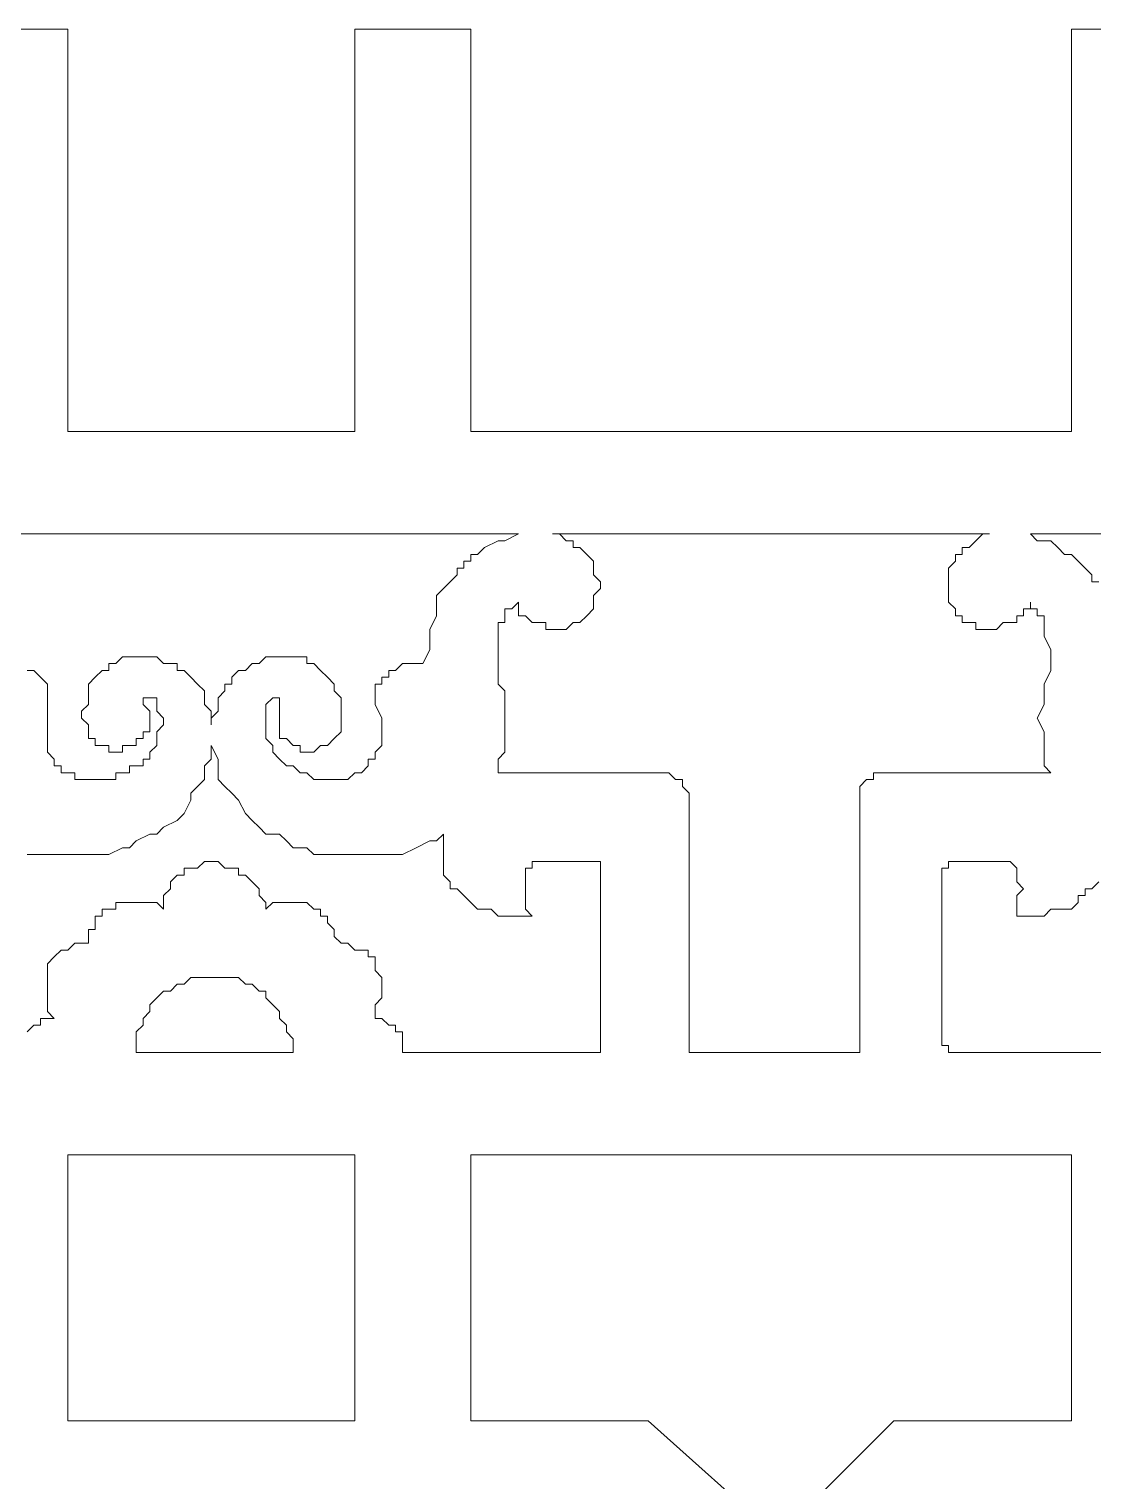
# Model space of a CAD drawing. Extents: x -66030 to 95157, y -13132 to 45879.
# Drawn here: x 45360 to 45969, y 35881 to 36712 of the extents above; entities that cross this region are included whole.
import ezdxf

# ---------------------------------------------------------------- set-up
doc = ezdxf.new("R2010")
doc.units = 0
doc.header["$LTSCALE"] = 100
doc.header["$MEASUREMENT"] = 0
doc.layers.get('0').update_dxf_attribs({"linetype": 'CONTINUOUS'})

msp = doc.modelspace()

# ---------------------------------------------------------------- linework, layer by layer
at = {"lineweight": 0}
for points in [[(46022.76, 36712.33), (45956.36, 36712.33), (45956.36, 36520.94), (45956.36, 36481.88), (45788.4, 36481.88), (45788.4, 36481.88), (45784.49, 36481.88), (45784.49, 36481.88), (45784.49, 36481.88), (45612.63, 36481.88), (45612.63, 36520.94), (45612.63, 36712.33), (45546.23, 36712.33), (45546.23, 36520.94), (45546.23, 36481.88), (45464.2, 36481.88), (45382.18, 36481.88), (45382.18, 36520.94), (45382.18, 36712.33), (45315.78, 36712.33)], [(46022.76, 36712.33), (45956.36, 36712.33), (45956.36, 36520.94), (45956.36, 36481.88), (45788.4, 36481.88), (45788.4, 36481.88), (45784.49, 36481.88), (45784.49, 36481.88), (45784.49, 36481.88), (45612.63, 36481.88), (45612.63, 36520.94), (45612.63, 36712.33), (45546.23, 36712.33), (45546.23, 36520.94), (45546.23, 36481.88), (45464.2, 36481.88), (45382.18, 36481.88), (45382.18, 36520.94), (45382.18, 36712.33), (45315.78, 36712.33)], [(45292.34, 36423.29), (45464.2, 36423.29), (45639.97, 36423.29), (45632.16, 36419.38), (45628.25, 36419.38), (45620.44, 36415.48), (45616.54, 36411.57), (45612.63, 36411.57), (45612.63, 36407.66), (45608.72, 36407.66), (45608.72, 36403.76), (45604.82, 36403.76), (45604.82, 36399.85), (45600.91, 36395.95), (45600.91, 36395.95), (45597.01, 36392.04), (45593.1, 36388.13), (45593.1, 36380.32), (45593.1, 36376.42), (45589.19, 36368.6), (45589.19, 36364.7), (45589.19, 36356.89), (45585.29, 36349.07), (45585.29, 36349.07), (45581.38, 36349.07), (45581.38, 36349.07), (45577.48, 36349.07), (45573.57, 36349.07), (45573.57, 36349.07), (45569.66, 36345.17), (45565.76, 36345.17), (45565.76, 36345.17), (45565.76, 36341.26), (45561.85, 36341.26), (45561.85, 36341.26), (45561.85, 36337.36), (45561.85, 36337.36), (45557.95, 36337.36), (45557.95, 36333.45), (45557.95, 36329.54), (45557.95, 36329.54), (45557.95, 36325.64), (45557.95, 36325.64), (45561.85, 36317.83), (45561.85, 36313.92), (45561.85, 36310.01), (45561.85, 36310.01), (45561.85, 36306.11), (45561.85, 36302.2), (45561.85, 36302.2), (45557.95, 36298.3), (45557.95, 36298.3), (45557.95, 36294.39), (45554.04, 36294.39), (45554.04, 36290.48), (45554.04, 36290.48), (45550.13, 36286.58), (45546.23, 36286.58), (45546.23, 36286.58), (45542.32, 36282.67), (45538.42, 36282.67), (45538.42, 36282.67), (45534.51, 36282.67), (45530.61, 36282.67), (45530.61, 36282.67), (45526.7, 36282.67), (45522.79, 36282.67), (45522.79, 36282.67), (45518.89, 36286.58), (45514.98, 36286.58), (45514.98, 36286.58), (45511.08, 36290.48), (45507.17, 36290.48), (45507.17, 36290.48), (45503.26, 36294.39), (45503.26, 36294.39), (45499.36, 36298.3), (45499.36, 36298.3), (45499.36, 36302.2), (45495.45, 36306.11), (45495.45, 36306.11), (45495.45, 36310.01), (45495.45, 36313.92), (45495.45, 36313.92), (45495.45, 36317.83), (45495.45, 36321.73), (45495.45, 36325.64), (45495.45, 36325.64), (45499.36, 36329.54), (45499.36, 36329.54), (45503.26, 36329.54), (45503.26, 36329.54), (45503.26, 36329.54), (45503.26, 36329.54), (45503.26, 36325.64), (45503.26, 36325.64), (45503.26, 36321.73), (45503.26, 36317.83), (45503.26, 36313.92), (45503.26, 36313.92), (45503.26, 36310.01), (45503.26, 36310.01), (45503.26, 36306.11), (45503.26, 36306.11), (45507.17, 36306.11), (45507.17, 36306.11), (45511.08, 36302.2), (45511.08, 36302.2), (45514.98, 36302.2), (45514.98, 36298.3), (45518.89, 36298.3), (45518.89, 36298.3), (45522.79, 36298.3), (45522.79, 36298.3), (45526.7, 36302.2), (45526.7, 36302.2), (45530.61, 36302.2), (45530.61, 36302.2), (45534.51, 36306.11), (45534.51, 36306.11), (45534.51, 36306.11), (45538.42, 36310.01), (45538.42, 36313.92), (45538.42, 36317.83), (45538.42, 36321.73), (45538.42, 36321.73), (45538.42, 36325.64), (45538.42, 36329.54), (45534.51, 36333.45), (45534.51, 36337.36), (45530.61, 36341.26), (45530.61, 36341.26), (45526.7, 36345.17), (45526.7, 36345.17), (45522.79, 36349.07), (45518.89, 36349.07), (45518.89, 36352.98), (45514.98, 36352.98), (45511.08, 36352.98), (45507.17, 36352.98), (45503.26, 36352.98), (45499.36, 36352.98), (45495.45, 36352.98), (45491.55, 36349.07), (45491.55, 36349.07), (45487.64, 36349.07), (45483.73, 36345.17), (45479.83, 36345.17), (45475.92, 36341.26), (45475.92, 36337.36), (45472.02, 36337.36), (45472.02, 36333.45), (45468.11, 36329.54), (45468.11, 36325.64), (45468.11, 36321.73), (45464.2, 36317.83), (45464.2, 36313.92), (45464.2, 36313.92), (45464.2, 36313.92), (45464.2, 36313.92), (45464.2, 36313.92), (45464.2, 36317.83), (45464.2, 36321.73), (45460.3, 36325.64), (45460.3, 36329.54), (45460.3, 36333.45), (45456.39, 36337.36), (45456.39, 36337.36), (45452.49, 36341.26), (45448.58, 36345.17), (45444.67, 36345.17), (45444.67, 36349.07), (45440.77, 36349.07), (45436.86, 36349.07), (45432.96, 36352.98), (45429.05, 36352.98), (45425.14, 36352.98), (45421.24, 36352.98), (45421.24, 36352.98), (45417.33, 36352.98), (45413.43, 36352.98), (45409.52, 36349.07), (45405.61, 36349.07), (45405.61, 36345.17), (45401.71, 36345.17), (45397.8, 36341.26), (45397.8, 36341.26), (45393.9, 36337.36), (45393.9, 36333.45), (45393.9, 36329.54), (45393.9, 36325.64), (45389.99, 36321.73), (45389.99, 36321.73), (45389.99, 36317.83), (45393.9, 36313.92), (45393.9, 36310.01), (45393.9, 36306.11), (45397.8, 36306.11), (45397.8, 36306.11), (45397.8, 36302.2), (45401.71, 36302.2), (45401.71, 36302.2), (45405.61, 36302.2), (45405.61, 36298.3), (45405.61, 36298.3), (45409.52, 36298.3), (45409.52, 36298.3), (45413.43, 36298.3), (45413.43, 36302.2), (45417.33, 36302.2), (45421.24, 36302.2), (45421.24, 36306.11), (45425.14, 36306.11), (45425.14, 36306.11), (45425.14, 36306.11), (45425.14, 36310.01), (45429.05, 36310.01), (45429.05, 36313.92), (45429.05, 36313.92), (45429.05, 36317.83), (45429.05, 36321.73), (45425.14, 36325.64), (45425.14, 36325.64), (45425.14, 36329.54), (45425.14, 36329.54), (45429.05, 36329.54), (45429.05, 36329.54), (45429.05, 36329.54), (45432.96, 36329.54), (45432.96, 36325.64), (45432.96, 36325.64), (45432.96, 36321.73), (45436.86, 36317.83), (45436.86, 36313.92), (45436.86, 36313.92), (45432.96, 36310.01), (45432.96, 36306.11), (45432.96, 36306.11), (45432.96, 36302.2), (45429.05, 36298.3), (45429.05, 36298.3), (45429.05, 36294.39), (45425.14, 36294.39), (45425.14, 36290.48), (45421.24, 36290.48), (45417.33, 36290.48), (45417.33, 36286.58), (45413.43, 36286.58), (45409.52, 36286.58), (45409.52, 36282.67), (45405.61, 36282.67), (45401.71, 36282.67), (45401.71, 36282.67), (45397.8, 36282.67), (45393.9, 36282.67), (45393.9, 36282.67), (45389.99, 36282.67), (45386.08, 36282.67), (45386.08, 36286.58), (45382.18, 36286.58), (45378.27, 36286.58), (45378.27, 36290.48), (45374.37, 36290.48), (45374.37, 36294.39), (45374.37, 36294.39), (45370.46, 36298.3), (45370.46, 36298.3), (45370.46, 36302.2), (45370.46, 36302.2), (45370.46, 36306.11), (45370.46, 36310.01), (45370.46, 36310.01), (45370.46, 36313.92), (45370.46, 36317.83), (45370.46, 36325.64), (45370.46, 36325.64), (45370.46, 36329.54), (45370.46, 36329.54), (45370.46, 36333.45), (45370.46, 36337.36), (45370.46, 36337.36), (45370.46, 36337.36), (45366.55, 36341.26), (45366.55, 36341.26), (45366.55, 36341.26), (45362.65, 36345.17), (45362.65, 36345.17), (45358.74, 36345.17)], [(45292.34, 36423.29), (45464.2, 36423.29), (45639.97, 36423.29), (45632.16, 36419.38), (45628.25, 36419.38), (45620.44, 36415.48), (45616.54, 36411.57), (45612.63, 36411.57), (45612.63, 36407.66), (45608.72, 36407.66), (45608.72, 36403.76), (45604.82, 36403.76), (45604.82, 36399.85), (45600.91, 36395.95), (45600.91, 36395.95), (45597.01, 36392.04), (45593.1, 36388.13), (45593.1, 36380.32), (45593.1, 36376.42), (45589.19, 36368.6), (45589.19, 36364.7), (45589.19, 36356.89), (45585.29, 36349.07), (45585.29, 36349.07), (45581.38, 36349.07), (45581.38, 36349.07), (45577.48, 36349.07), (45573.57, 36349.07), (45573.57, 36349.07), (45569.66, 36345.17), (45565.76, 36345.17), (45565.76, 36345.17), (45565.76, 36341.26), (45561.85, 36341.26), (45561.85, 36341.26), (45561.85, 36337.36), (45561.85, 36337.36), (45557.95, 36337.36), (45557.95, 36333.45), (45557.95, 36329.54), (45557.95, 36329.54), (45557.95, 36325.64), (45557.95, 36325.64), (45561.85, 36317.83), (45561.85, 36313.92), (45561.85, 36310.01), (45561.85, 36310.01), (45561.85, 36306.11), (45561.85, 36302.2), (45561.85, 36302.2), (45557.95, 36298.3), (45557.95, 36298.3), (45557.95, 36294.39), (45554.04, 36294.39), (45554.04, 36290.48), (45554.04, 36290.48), (45550.13, 36286.58), (45546.23, 36286.58), (45546.23, 36286.58), (45542.32, 36282.67), (45538.42, 36282.67), (45538.42, 36282.67), (45534.51, 36282.67), (45530.61, 36282.67), (45530.61, 36282.67), (45526.7, 36282.67), (45522.79, 36282.67), (45522.79, 36282.67), (45518.89, 36286.58), (45514.98, 36286.58), (45514.98, 36286.58), (45511.08, 36290.48), (45507.17, 36290.48), (45507.17, 36290.48), (45503.26, 36294.39), (45503.26, 36294.39), (45499.36, 36298.3), (45499.36, 36298.3), (45499.36, 36302.2), (45495.45, 36306.11), (45495.45, 36306.11), (45495.45, 36310.01), (45495.45, 36313.92), (45495.45, 36313.92), (45495.45, 36317.83), (45495.45, 36321.73), (45495.45, 36325.64), (45495.45, 36325.64), (45499.36, 36329.54), (45499.36, 36329.54), (45503.26, 36329.54), (45503.26, 36329.54), (45503.26, 36329.54), (45503.26, 36329.54), (45503.26, 36325.64), (45503.26, 36325.64), (45503.26, 36321.73), (45503.26, 36317.83), (45503.26, 36313.92), (45503.26, 36313.92), (45503.26, 36310.01), (45503.26, 36310.01), (45503.26, 36306.11), (45503.26, 36306.11), (45507.17, 36306.11), (45507.17, 36306.11), (45511.08, 36302.2), (45511.08, 36302.2), (45514.98, 36302.2), (45514.98, 36298.3), (45518.89, 36298.3), (45518.89, 36298.3), (45522.79, 36298.3), (45522.79, 36298.3), (45526.7, 36302.2), (45526.7, 36302.2), (45530.61, 36302.2), (45530.61, 36302.2), (45534.51, 36306.11), (45534.51, 36306.11), (45534.51, 36306.11), (45538.42, 36310.01), (45538.42, 36313.92), (45538.42, 36317.83), (45538.42, 36321.73), (45538.42, 36321.73), (45538.42, 36325.64), (45538.42, 36329.54), (45534.51, 36333.45), (45534.51, 36337.36), (45530.61, 36341.26), (45530.61, 36341.26), (45526.7, 36345.17), (45526.7, 36345.17), (45522.79, 36349.07), (45518.89, 36349.07), (45518.89, 36352.98), (45514.98, 36352.98), (45511.08, 36352.98), (45507.17, 36352.98), (45503.26, 36352.98), (45499.36, 36352.98), (45495.45, 36352.98), (45491.55, 36349.07), (45491.55, 36349.07), (45487.64, 36349.07), (45483.73, 36345.17), (45479.83, 36345.17), (45475.92, 36341.26), (45475.92, 36337.36), (45472.02, 36337.36), (45472.02, 36333.45), (45468.11, 36329.54), (45468.11, 36325.64), (45468.11, 36321.73), (45464.2, 36317.83), (45464.2, 36313.92), (45464.2, 36313.92), (45464.2, 36313.92), (45464.2, 36313.92), (45464.2, 36313.92), (45464.2, 36313.92), (45464.2, 36317.83), (45464.2, 36321.73), (45460.3, 36325.64), (45460.3, 36329.54), (45460.3, 36333.45), (45456.39, 36337.36), (45456.39, 36337.36), (45452.49, 36341.26), (45448.58, 36345.17), (45444.67, 36345.17), (45444.67, 36349.07), (45440.77, 36349.07), (45436.86, 36349.07), (45432.96, 36352.98), (45429.05, 36352.98), (45425.14, 36352.98), (45421.24, 36352.98), (45421.24, 36352.98), (45417.33, 36352.98), (45413.43, 36352.98), (45409.52, 36349.07), (45405.61, 36349.07), (45405.61, 36345.17), (45401.71, 36345.17), (45397.8, 36341.26), (45397.8, 36341.26), (45393.9, 36337.36), (45393.9, 36333.45), (45393.9, 36329.54), (45393.9, 36325.64), (45389.99, 36321.73), (45389.99, 36321.73), (45389.99, 36317.83), (45393.9, 36313.92), (45393.9, 36310.01), (45393.9, 36306.11), (45397.8, 36306.11), (45397.8, 36306.11), (45397.8, 36302.2), (45401.71, 36302.2), (45401.71, 36302.2), (45405.61, 36302.2), (45405.61, 36298.3), (45405.61, 36298.3), (45409.52, 36298.3), (45409.52, 36298.3), (45413.43, 36298.3), (45413.43, 36302.2), (45417.33, 36302.2), (45421.24, 36302.2), (45421.24, 36306.11), (45425.14, 36306.11), (45425.14, 36306.11), (45425.14, 36306.11), (45425.14, 36310.01), (45429.05, 36310.01), (45429.05, 36313.92), (45429.05, 36313.92), (45429.05, 36317.83), (45429.05, 36321.73), (45425.14, 36325.64), (45425.14, 36325.64), (45425.14, 36329.54), (45425.14, 36329.54), (45429.05, 36329.54), (45429.05, 36329.54), (45429.05, 36329.54), (45432.96, 36329.54), (45432.96, 36325.64), (45432.96, 36325.64), (45432.96, 36321.73), (45436.86, 36317.83), (45436.86, 36313.92), (45436.86, 36313.92), (45432.96, 36310.01), (45432.96, 36306.11), (45432.96, 36306.11), (45432.96, 36302.2), (45429.05, 36298.3), (45429.05, 36298.3), (45429.05, 36294.39), (45425.14, 36294.39), (45425.14, 36290.48), (45421.24, 36290.48), (45417.33, 36290.48), (45417.33, 36286.58), (45413.43, 36286.58), (45409.52, 36286.58), (45409.52, 36282.67), (45405.61, 36282.67), (45401.71, 36282.67), (45401.71, 36282.67), (45397.8, 36282.67), (45393.9, 36282.67), (45393.9, 36282.67), (45389.99, 36282.67), (45386.08, 36282.67), (45386.08, 36286.58), (45382.18, 36286.58), (45378.27, 36286.58), (45378.27, 36290.48), (45374.37, 36290.48), (45374.37, 36294.39), (45374.37, 36294.39), (45370.46, 36298.3), (45370.46, 36298.3), (45370.46, 36302.2), (45370.46, 36302.2), (45370.46, 36306.11), (45370.46, 36310.01), (45370.46, 36310.01), (45370.46, 36313.92), (45370.46, 36317.83), (45370.46, 36325.64), (45370.46, 36325.64), (45370.46, 36329.54), (45370.46, 36329.54), (45370.46, 36333.45), (45370.46, 36337.36), (45370.46, 36337.36), (45370.46, 36337.36), (45366.55, 36341.26), (45366.55, 36341.26), (45366.55, 36341.26), (45362.65, 36345.17), (45362.65, 36345.17), (45358.74, 36345.17)], [(45971.98, 36395.95), (45968.07, 36395.95), (45968.07, 36399.85), (45964.17, 36403.76), (45964.17, 36403.76), (45960.26, 36407.66), (45960.26, 36407.66), (45956.36, 36411.57), (45952.45, 36411.57), (45948.54, 36415.48), (45944.64, 36419.38), (45936.83, 36419.38), (45932.92, 36423.29), (46104.78, 36423.29)], [(45971.98, 36395.95), (45968.07, 36395.95), (45968.07, 36399.85), (45964.17, 36403.76), (45964.17, 36403.76), (45960.26, 36407.66), (45960.26, 36407.66), (45956.36, 36411.57), (45952.45, 36411.57), (45948.54, 36415.48), (45944.64, 36419.38), (45936.83, 36419.38), (45932.92, 36423.29), (46104.78, 36423.29)], [(45358.74, 36239.71), (45366.55, 36239.71), (45374.37, 36239.71), (45378.27, 36239.71), (45382.18, 36239.71), (45386.08, 36239.71), (45389.99, 36239.71), (45393.9, 36239.71), (45401.71, 36239.71), (45405.61, 36239.71), (45413.43, 36243.61), (45417.33, 36243.61), (45421.24, 36247.52), (45429.05, 36251.43), (45432.96, 36251.43), (45436.86, 36255.33), (45444.67, 36259.24), (45448.58, 36263.14), (45452.49, 36270.95), (45452.49, 36274.86), (45456.39, 36278.77), (45460.3, 36282.67), (45460.3, 36290.48), (45464.2, 36294.39), (45464.2, 36302.2), (45464.2, 36302.2), (45464.2, 36302.2), (45464.2, 36302.2), (45468.11, 36294.39), (45468.11, 36290.48), (45468.11, 36282.67), (45472.02, 36278.77), (45475.92, 36274.86), (45479.83, 36270.95), (45483.73, 36263.14), (45487.64, 36259.24), (45491.55, 36255.33), (45495.45, 36251.43), (45503.26, 36251.43), (45507.17, 36247.52), (45511.08, 36243.61), (45518.89, 36243.61), (45522.79, 36239.71), (45530.61, 36239.71), (45534.51, 36239.71), (45538.42, 36239.71), (45542.32, 36239.71), (45546.23, 36239.71), (45550.13, 36239.71), (45554.04, 36239.71), (45565.76, 36239.71), (45573.57, 36239.71), (45581.38, 36243.61), (45589.19, 36247.52), (45593.1, 36247.52), (45593.1, 36247.52), (45597.01, 36251.43), (45597.01, 36243.61), (45597.01, 36239.71), (45597.01, 36235.8), (45597.01, 36227.99), (45600.91, 36224.08), (45600.91, 36220.18), (45604.82, 36220.18), (45604.82, 36220.18), (45608.72, 36216.27), (45608.72, 36216.27), (45612.63, 36212.37), (45616.54, 36208.46), (45620.44, 36208.46), (45624.35, 36208.46), (45628.25, 36204.55), (45636.07, 36204.55), (45639.97, 36204.55), (45647.78, 36204.55), (45643.88, 36208.46), (45643.88, 36212.37), (45643.88, 36216.27), (45643.88, 36216.27), (45643.88, 36220.18), (45643.88, 36224.08), (45643.88, 36227.99), (45643.88, 36227.99), (45643.88, 36231.9), (45647.78, 36231.9), (45647.78, 36235.8), (45651.69, 36235.8), (45651.69, 36235.8), (45655.6, 36235.8), (45659.5, 36235.8), (45663.41, 36235.8), (45663.41, 36235.8), (45667.31, 36235.8), (45671.22, 36235.8), (45675.13, 36235.8), (45679.03, 36235.8), (45682.94, 36235.8), (45682.94, 36235.8), (45686.84, 36235.8), (45686.84, 36231.9), (45686.84, 36231.9), (45686.84, 36231.9), (45686.84, 36130.34), (45686.84, 36130.34), (45686.84, 36130.34), (45686.84, 36130.34), (45686.84, 36126.43), (45682.94, 36126.43), (45682.94, 36126.43), (45679.03, 36126.43), (45679.03, 36126.43), (45675.13, 36126.43), (45573.57, 36126.43), (45573.57, 36126.43), (45573.57, 36130.34), (45573.57, 36130.34), (45573.57, 36134.25), (45573.57, 36138.15), (45569.66, 36138.15), (45569.66, 36142.06), (45565.76, 36142.06), (45565.76, 36142.06), (45561.85, 36145.96), (45561.85, 36145.96), (45557.95, 36145.96), (45557.95, 36149.87), (45557.95, 36153.78), (45561.85, 36157.68), (45561.85, 36161.59), (45561.85, 36165.49), (45561.85, 36165.49), (45561.85, 36169.4), (45557.95, 36173.31), (45557.95, 36177.21), (45557.95, 36177.21), (45557.95, 36181.12), (45554.04, 36181.12), (45554.04, 36181.12), (45554.04, 36185.02), (45550.13, 36185.02), (45550.13, 36185.02), (45546.23, 36185.02), (45542.32, 36188.93), (45538.42, 36188.93), (45538.42, 36188.93), (45538.42, 36188.93), (45534.51, 36192.84), (45534.51, 36196.74), (45534.51, 36196.74), (45530.61, 36200.65), (45530.61, 36204.55), (45530.61, 36204.55), (45526.7, 36204.55), (45526.7, 36208.46), (45526.7, 36208.46), (45522.79, 36208.46), (45518.89, 36212.37), (45518.89, 36212.37), (45514.98, 36212.37), (45514.98, 36212.37), (45511.08, 36212.37), (45507.17, 36212.37), (45503.26, 36212.37), (45503.26, 36212.37), (45499.36, 36212.37), (45495.45, 36208.46), (45495.45, 36212.37), (45491.55, 36216.27), (45491.55, 36216.27), (45491.55, 36220.18), (45487.64, 36224.08), (45487.64, 36224.08), (45483.73, 36227.99), (45483.73, 36227.99), (45479.83, 36227.99), (45479.83, 36231.9), (45475.92, 36231.9), (45475.92, 36231.9), (45472.02, 36231.9), (45468.11, 36235.8), (45468.11, 36235.8), (45464.2, 36235.8), (45464.2, 36235.8), (45464.2, 36235.8), (45460.3, 36235.8), (45456.39, 36231.9), (45456.39, 36231.9), (45452.49, 36231.9), (45448.58, 36231.9), (45448.58, 36227.99), (45444.67, 36227.99), (45444.67, 36227.99), (45440.77, 36224.08), (45440.77, 36224.08), (45440.77, 36220.18), (45436.86, 36216.27), (45436.86, 36216.27), (45436.86, 36212.37), (45436.86, 36208.46), (45432.96, 36212.37), (45429.05, 36212.37), (45425.14, 36212.37), (45421.24, 36212.37), (45421.24, 36212.37), (45417.33, 36212.37), (45413.43, 36212.37), (45413.43, 36212.37), (45409.52, 36212.37), (45409.52, 36208.46), (45405.61, 36208.46), (45405.61, 36208.46), (45401.71, 36208.46), (45401.71, 36204.55), (45401.71, 36204.55), (45397.8, 36204.55), (45397.8, 36200.65), (45397.8, 36196.74), (45393.9, 36196.74), (45393.9, 36192.84), (45393.9, 36188.93), (45393.9, 36188.93), (45389.99, 36188.93), (45386.08, 36188.93), (45382.18, 36185.02), (45382.18, 36185.02), (45378.27, 36185.02), (45378.27, 36185.02), (45374.37, 36181.12), (45374.37, 36181.12), (45374.37, 36181.12), (45370.46, 36177.21), (45370.46, 36177.21), (45370.46, 36173.31), (45370.46, 36169.4), (45370.46, 36165.49), (45370.46, 36165.49), (45370.46, 36161.59), (45370.46, 36157.68), (45370.46, 36153.78), (45370.46, 36149.87), (45374.37, 36145.96), (45370.46, 36145.96), (45366.55, 36145.96), (45366.55, 36142.06), (45362.65, 36142.06), (45362.65, 36142.06), (45358.74, 36138.15)], [(45358.74, 36239.71), (45366.55, 36239.71), (45374.37, 36239.71), (45378.27, 36239.71), (45382.18, 36239.71), (45386.08, 36239.71), (45389.99, 36239.71), (45393.9, 36239.71), (45401.71, 36239.71), (45405.61, 36239.71), (45413.43, 36243.61), (45417.33, 36243.61), (45421.24, 36247.52), (45429.05, 36251.43), (45432.96, 36251.43), (45436.86, 36255.33), (45444.67, 36259.24), (45448.58, 36263.14), (45452.49, 36270.95), (45452.49, 36274.86), (45456.39, 36278.77), (45460.3, 36282.67), (45460.3, 36290.48), (45464.2, 36294.39), (45464.2, 36302.2), (45464.2, 36302.2), (45464.2, 36302.2), (45464.2, 36302.2), (45464.2, 36302.2), (45468.11, 36294.39), (45468.11, 36290.48), (45468.11, 36282.67), (45472.02, 36278.77), (45475.92, 36274.86), (45479.83, 36270.95), (45483.73, 36263.14), (45487.64, 36259.24), (45491.55, 36255.33), (45495.45, 36251.43), (45503.26, 36251.43), (45507.17, 36247.52), (45511.08, 36243.61), (45518.89, 36243.61), (45522.79, 36239.71), (45530.61, 36239.71), (45534.51, 36239.71), (45538.42, 36239.71), (45542.32, 36239.71), (45546.23, 36239.71), (45550.13, 36239.71), (45554.04, 36239.71), (45565.76, 36239.71), (45573.57, 36239.71), (45581.38, 36243.61), (45589.19, 36247.52), (45593.1, 36247.52), (45593.1, 36247.52), (45597.01, 36251.43), (45597.01, 36243.61), (45597.01, 36239.71), (45597.01, 36235.8), (45597.01, 36227.99), (45600.91, 36224.08), (45600.91, 36220.18), (45604.82, 36220.18), (45604.82, 36220.18), (45608.72, 36216.27), (45608.72, 36216.27), (45612.63, 36212.37), (45616.54, 36208.46), (45620.44, 36208.46), (45624.35, 36208.46), (45628.25, 36204.55), (45636.07, 36204.55), (45639.97, 36204.55), (45647.78, 36204.55), (45643.88, 36208.46), (45643.88, 36212.37), (45643.88, 36216.27), (45643.88, 36216.27), (45643.88, 36220.18), (45643.88, 36224.08), (45643.88, 36227.99), (45643.88, 36227.99), (45643.88, 36231.9), (45647.78, 36231.9), (45647.78, 36235.8), (45651.69, 36235.8), (45651.69, 36235.8), (45655.6, 36235.8), (45659.5, 36235.8), (45663.41, 36235.8), (45663.41, 36235.8), (45667.31, 36235.8), (45671.22, 36235.8), (45675.13, 36235.8), (45679.03, 36235.8), (45682.94, 36235.8), (45682.94, 36235.8), (45686.84, 36235.8), (45686.84, 36231.9), (45686.84, 36231.9), (45686.84, 36231.9), (45686.84, 36130.34), (45686.84, 36130.34), (45686.84, 36130.34), (45686.84, 36130.34), (45686.84, 36126.43), (45682.94, 36126.43), (45682.94, 36126.43), (45679.03, 36126.43), (45679.03, 36126.43), (45675.13, 36126.43), (45573.57, 36126.43), (45573.57, 36126.43), (45573.57, 36130.34), (45573.57, 36130.34), (45573.57, 36134.25), (45573.57, 36138.15), (45569.66, 36138.15), (45569.66, 36142.06), (45565.76, 36142.06), (45565.76, 36142.06), (45561.85, 36145.96), (45561.85, 36145.96), (45557.95, 36145.96), (45557.95, 36149.87), (45557.95, 36153.78), (45561.85, 36157.68), (45561.85, 36161.59), (45561.85, 36165.49), (45561.85, 36165.49), (45561.85, 36169.4), (45557.95, 36173.31), (45557.95, 36177.21), (45557.95, 36177.21), (45557.95, 36181.12), (45554.04, 36181.12), (45554.04, 36181.12), (45554.04, 36185.02), (45550.13, 36185.02), (45550.13, 36185.02), (45546.23, 36185.02), (45542.32, 36188.93), (45538.42, 36188.93), (45538.42, 36188.93), (45538.42, 36188.93), (45534.51, 36192.84), (45534.51, 36196.74), (45534.51, 36196.74), (45530.61, 36200.65), (45530.61, 36204.55), (45530.61, 36204.55), (45526.7, 36204.55), (45526.7, 36208.46), (45526.7, 36208.46), (45522.79, 36208.46), (45518.89, 36212.37), (45518.89, 36212.37), (45514.98, 36212.37), (45514.98, 36212.37), (45511.08, 36212.37), (45507.17, 36212.37), (45503.26, 36212.37), (45503.26, 36212.37), (45499.36, 36212.37), (45495.45, 36208.46), (45495.45, 36212.37), (45491.55, 36216.27), (45491.55, 36216.27), (45491.55, 36220.18), (45487.64, 36224.08), (45487.64, 36224.08), (45483.73, 36227.99), (45483.73, 36227.99), (45479.83, 36227.99), (45479.83, 36231.9), (45475.92, 36231.9), (45475.92, 36231.9), (45472.02, 36231.9), (45468.11, 36235.8), (45468.11, 36235.8), (45464.2, 36235.8), (45464.2, 36235.8), (45464.2, 36235.8), (45460.3, 36235.8), (45456.39, 36231.9), (45456.39, 36231.9), (45452.49, 36231.9), (45448.58, 36231.9), (45448.58, 36227.99), (45444.67, 36227.99), (45444.67, 36227.99), (45440.77, 36224.08), (45440.77, 36224.08), (45440.77, 36220.18), (45436.86, 36216.27), (45436.86, 36216.27), (45436.86, 36212.37), (45436.86, 36208.46), (45432.96, 36212.37), (45429.05, 36212.37), (45425.14, 36212.37), (45421.24, 36212.37), (45421.24, 36212.37), (45417.33, 36212.37), (45413.43, 36212.37), (45413.43, 36212.37), (45409.52, 36212.37), (45409.52, 36208.46), (45405.61, 36208.46), (45405.61, 36208.46), (45401.71, 36208.46), (45401.71, 36204.55), (45401.71, 36204.55), (45397.8, 36204.55), (45397.8, 36200.65), (45397.8, 36196.74), (45393.9, 36196.74), (45393.9, 36192.84), (45393.9, 36188.93), (45393.9, 36188.93), (45389.99, 36188.93), (45386.08, 36188.93), (45382.18, 36185.02), (45382.18, 36185.02), (45378.27, 36185.02), (45378.27, 36185.02), (45374.37, 36181.12), (45374.37, 36181.12), (45374.37, 36181.12), (45370.46, 36177.21), (45370.46, 36177.21), (45370.46, 36173.31), (45370.46, 36169.4), (45370.46, 36165.49), (45370.46, 36165.49), (45370.46, 36161.59), (45370.46, 36157.68), (45370.46, 36153.78), (45370.46, 36149.87), (45374.37, 36145.96), (45370.46, 36145.96), (45366.55, 36145.96), (45366.55, 36142.06), (45362.65, 36142.06), (45362.65, 36142.06), (45358.74, 36138.15)], [(45995.42, 36126.43), (45897.77, 36126.43), (45893.86, 36126.43), (45889.95, 36126.43), (45889.95, 36126.43), (45886.05, 36126.43), (45886.05, 36126.43), (45886.05, 36130.34), (45882.14, 36130.34), (45882.14, 36130.34), (45882.14, 36130.34), (45882.14, 36231.9), (45882.14, 36231.9), (45886.05, 36231.9), (45886.05, 36235.8), (45886.05, 36235.8), (45889.95, 36235.8), (45889.95, 36235.8), (45893.86, 36235.8), (45897.77, 36235.8), (45901.67, 36235.8), (45905.58, 36235.8), (45909.48, 36235.8), (45913.39, 36235.8), (45913.39, 36235.8), (45917.3, 36235.8), (45921.2, 36235.8), (45921.2, 36235.8), (45925.11, 36231.9), (45925.11, 36231.9), (45925.11, 36227.99), (45925.11, 36227.99), (45925.11, 36224.08), (45929.01, 36220.18), (45925.11, 36216.27), (45925.11, 36216.27), (45925.11, 36212.37), (45925.11, 36208.46), (45925.11, 36204.55), (45929.01, 36204.55), (45936.83, 36204.55), (45940.73, 36204.55), (45944.64, 36208.46), (45948.54, 36208.46), (45956.36, 36208.46), (45960.26, 36212.37), (45960.26, 36216.27), (45964.17, 36216.27), (45964.17, 36220.18), (45968.07, 36220.18), (45968.07, 36220.18), (45971.98, 36224.08)], [(45995.42, 36126.43), (45897.77, 36126.43), (45893.86, 36126.43), (45889.95, 36126.43), (45889.95, 36126.43), (45886.05, 36126.43), (45886.05, 36126.43), (45886.05, 36130.34), (45882.14, 36130.34), (45882.14, 36130.34), (45882.14, 36130.34), (45882.14, 36231.9), (45882.14, 36231.9), (45886.05, 36231.9), (45886.05, 36235.8), (45886.05, 36235.8), (45889.95, 36235.8), (45889.95, 36235.8), (45893.86, 36235.8), (45897.77, 36235.8), (45901.67, 36235.8), (45905.58, 36235.8), (45909.48, 36235.8), (45913.39, 36235.8), (45913.39, 36235.8), (45917.3, 36235.8), (45921.2, 36235.8), (45921.2, 36235.8), (45925.11, 36231.9), (45925.11, 36231.9), (45925.11, 36227.99), (45925.11, 36227.99), (45925.11, 36224.08), (45929.01, 36220.18), (45925.11, 36216.27), (45925.11, 36216.27), (45925.11, 36212.37), (45925.11, 36208.46), (45925.11, 36204.55), (45929.01, 36204.55), (45936.83, 36204.55), (45940.73, 36204.55), (45944.64, 36208.46), (45948.54, 36208.46), (45956.36, 36208.46), (45960.26, 36212.37), (45960.26, 36216.27), (45964.17, 36216.27), (45964.17, 36220.18), (45968.07, 36220.18), (45968.07, 36220.18), (45971.98, 36224.08)]]:
    msp.add_lwpolyline(points, dxfattribs=at)
for points in [[(45784.49, 36423.29), (45909.48, 36423.29), (45905.58, 36423.29), (45901.67, 36419.38), (45901.67, 36419.38), (45897.77, 36415.48), (45893.86, 36415.48), (45893.86, 36411.57), (45893.86, 36411.57), (45889.95, 36411.57), (45889.95, 36407.66), (45886.05, 36403.76), (45886.05, 36403.76), (45886.05, 36399.85), (45886.05, 36395.95), (45886.05, 36392.04), (45886.05, 36392.04), (45886.05, 36388.13), (45886.05, 36384.23), (45886.05, 36384.23), (45889.95, 36380.32), (45889.95, 36376.42), (45893.86, 36376.42), (45893.86, 36372.51), (45897.77, 36372.51), (45901.67, 36372.51), (45901.67, 36368.6), (45905.58, 36368.6), (45909.48, 36368.6), (45909.48, 36368.6), (45913.39, 36368.6), (45917.3, 36372.51), (45917.3, 36372.51), (45921.2, 36372.51), (45925.11, 36372.51), (45925.11, 36376.42), (45929.01, 36376.42), (45929.01, 36376.42), (45929.01, 36380.32), (45932.92, 36380.32), (45932.92, 36384.23), (45932.92, 36380.32), (45936.83, 36380.32), (45936.83, 36380.32), (45936.83, 36376.42), (45940.73, 36376.42), (45940.73, 36372.51), (45940.73, 36368.6), (45940.73, 36364.7), (45944.64, 36356.89), (45944.64, 36349.07), (45944.64, 36345.17), (45940.73, 36337.36), (45940.73, 36333.45), (45940.73, 36325.64), (45936.83, 36317.83), (45940.73, 36310.01), (45940.73, 36306.11), (45940.73, 36302.2), (45940.73, 36298.3), (45940.73, 36294.39), (45940.73, 36290.48), (45944.64, 36286.58), (45870.42, 36286.58), (45870.42, 36286.58), (45850.89, 36286.58), (45846.99, 36286.58), (45846.99, 36286.58), (45843.08, 36286.58), (45843.08, 36282.67), (45839.18, 36282.67), (45839.18, 36282.67), (45839.18, 36282.67), (45835.27, 36278.77), (45835.27, 36278.77), (45835.27, 36274.86), (45835.27, 36274.86), (45835.27, 36274.86), (45835.27, 36274.86), (45835.27, 36270.95), (45835.27, 36270.95), (45835.27, 36270.95), (45835.27, 36126.43), (45788.4, 36126.43), (45788.4, 36126.43), (45784.49, 36126.43), (45784.49, 36126.43), (45784.49, 36126.43), (45737.62, 36126.43), (45737.62, 36270.95), (45737.62, 36270.95), (45737.62, 36270.95), (45737.62, 36274.86), (45737.62, 36274.86), (45737.62, 36274.86), (45737.62, 36274.86), (45733.72, 36278.77), (45733.72, 36278.77), (45733.72, 36282.67), (45729.81, 36282.67), (45729.81, 36282.67), (45729.81, 36282.67), (45725.9, 36286.58), (45725.9, 36286.58), (45722, 36286.58), (45722, 36286.58), (45702.47, 36286.58), (45702.47, 36286.58), (45628.25, 36286.58), (45628.25, 36290.48), (45628.25, 36294.39), (45632.16, 36298.3), (45632.16, 36302.2), (45632.16, 36306.11), (45632.16, 36310.01), (45632.16, 36317.83), (45632.16, 36325.64), (45632.16, 36333.45), (45628.25, 36337.36), (45628.25, 36345.17), (45628.25, 36349.07), (45628.25, 36356.89), (45628.25, 36364.7), (45628.25, 36368.6), (45628.25, 36372.51), (45632.16, 36372.51), (45632.16, 36376.42), (45632.16, 36376.42), (45632.16, 36380.32), (45636.07, 36380.32), (45636.07, 36380.32), (45639.97, 36384.23), (45639.97, 36380.32), (45639.97, 36380.32), (45639.97, 36376.42), (45643.88, 36376.42), (45643.88, 36376.42), (45647.78, 36372.51), (45647.78, 36372.51), (45651.69, 36372.51), (45655.6, 36372.51), (45655.6, 36368.6), (45659.5, 36368.6), (45663.41, 36368.6), (45663.41, 36368.6), (45667.31, 36368.6), (45671.22, 36372.51), (45671.22, 36372.51), (45675.13, 36372.51), (45679.03, 36376.42), (45679.03, 36376.42), (45682.94, 36380.32), (45682.94, 36384.23), (45682.94, 36384.23), (45682.94, 36388.13), (45686.84, 36392.04), (45686.84, 36392.04), (45686.84, 36395.95), (45682.94, 36399.85), (45682.94, 36403.76), (45682.94, 36403.76), (45682.94, 36407.66), (45679.03, 36411.57), (45679.03, 36411.57), (45679.03, 36411.57), (45675.13, 36415.48), (45671.22, 36415.48), (45671.22, 36419.38), (45667.31, 36419.38), (45663.41, 36423.29), (45659.5, 36423.29), (45784.49, 36423.29)], [(45784.49, 36423.29), (45909.48, 36423.29), (45905.58, 36423.29), (45901.67, 36419.38), (45901.67, 36419.38), (45897.77, 36415.48), (45893.86, 36415.48), (45893.86, 36411.57), (45893.86, 36411.57), (45889.95, 36411.57), (45889.95, 36407.66), (45886.05, 36403.76), (45886.05, 36403.76), (45886.05, 36399.85), (45886.05, 36395.95), (45886.05, 36392.04), (45886.05, 36392.04), (45886.05, 36388.13), (45886.05, 36384.23), (45886.05, 36384.23), (45889.95, 36380.32), (45889.95, 36376.42), (45893.86, 36376.42), (45893.86, 36372.51), (45897.77, 36372.51), (45901.67, 36372.51), (45901.67, 36368.6), (45905.58, 36368.6), (45909.48, 36368.6), (45909.48, 36368.6), (45913.39, 36368.6), (45917.3, 36372.51), (45917.3, 36372.51), (45921.2, 36372.51), (45925.11, 36372.51), (45925.11, 36376.42), (45929.01, 36376.42), (45929.01, 36376.42), (45929.01, 36380.32), (45932.92, 36380.32), (45932.92, 36384.23), (45932.92, 36380.32), (45936.83, 36380.32), (45936.83, 36380.32), (45936.83, 36376.42), (45940.73, 36376.42), (45940.73, 36372.51), (45940.73, 36368.6), (45940.73, 36364.7), (45944.64, 36356.89), (45944.64, 36349.07), (45944.64, 36345.17), (45940.73, 36337.36), (45940.73, 36333.45), (45940.73, 36325.64), (45936.83, 36317.83), (45940.73, 36310.01), (45940.73, 36306.11), (45940.73, 36302.2), (45940.73, 36298.3), (45940.73, 36294.39), (45940.73, 36290.48), (45944.64, 36286.58), (45870.42, 36286.58), (45870.42, 36286.58), (45850.89, 36286.58), (45846.99, 36286.58), (45846.99, 36286.58), (45846.99, 36286.58), (45843.08, 36286.58), (45843.08, 36282.67), (45839.18, 36282.67), (45839.18, 36282.67), (45839.18, 36282.67), (45835.27, 36278.77), (45835.27, 36278.77), (45835.27, 36274.86), (45835.27, 36274.86), (45835.27, 36274.86), (45835.27, 36274.86), (45835.27, 36274.86), (45835.27, 36274.86), (45835.27, 36274.86), (45835.27, 36270.95), (45835.27, 36270.95), (45835.27, 36270.95), (45835.27, 36270.95), (45835.27, 36270.95), (45835.27, 36126.43), (45788.4, 36126.43), (45788.4, 36126.43), (45784.49, 36126.43), (45784.49, 36126.43), (45784.49, 36126.43), (45737.62, 36126.43), (45737.62, 36270.95), (45737.62, 36270.95), (45737.62, 36270.95), (45737.62, 36270.95), (45737.62, 36270.95), (45737.62, 36274.86), (45737.62, 36274.86), (45737.62, 36274.86), (45737.62, 36274.86), (45737.62, 36274.86), (45737.62, 36274.86), (45737.62, 36274.86), (45733.72, 36278.77), (45733.72, 36278.77), (45733.72, 36282.67), (45729.81, 36282.67), (45729.81, 36282.67), (45729.81, 36282.67), (45725.9, 36286.58), (45725.9, 36286.58), (45725.9, 36286.58), (45722, 36286.58), (45722, 36286.58), (45702.47, 36286.58), (45702.47, 36286.58), (45628.25, 36286.58), (45628.25, 36290.48), (45628.25, 36294.39), (45632.16, 36298.3), (45632.16, 36302.2), (45632.16, 36306.11), (45632.16, 36310.01), (45632.16, 36317.83), (45632.16, 36325.64), (45632.16, 36333.45), (45628.25, 36337.36), (45628.25, 36345.17), (45628.25, 36349.07), (45628.25, 36356.89), (45628.25, 36364.7), (45628.25, 36368.6), (45628.25, 36372.51), (45632.16, 36372.51), (45632.16, 36376.42), (45632.16, 36376.42), (45632.16, 36380.32), (45636.07, 36380.32), (45636.07, 36380.32), (45639.97, 36384.23), (45639.97, 36380.32), (45639.97, 36380.32), (45639.97, 36376.42), (45643.88, 36376.42), (45643.88, 36376.42), (45647.78, 36372.51), (45647.78, 36372.51), (45651.69, 36372.51), (45655.6, 36372.51), (45655.6, 36368.6), (45659.5, 36368.6), (45663.41, 36368.6), (45663.41, 36368.6), (45667.31, 36368.6), (45671.22, 36372.51), (45671.22, 36372.51), (45675.13, 36372.51), (45679.03, 36376.42), (45679.03, 36376.42), (45682.94, 36380.32), (45682.94, 36384.23), (45682.94, 36384.23), (45682.94, 36388.13), (45686.84, 36392.04), (45686.84, 36392.04), (45686.84, 36395.95), (45682.94, 36399.85), (45682.94, 36403.76), (45682.94, 36403.76), (45682.94, 36407.66), (45679.03, 36411.57), (45679.03, 36411.57), (45679.03, 36411.57), (45675.13, 36415.48), (45671.22, 36415.48), (45671.22, 36419.38), (45667.31, 36419.38), (45663.41, 36423.29), (45659.5, 36423.29), (45784.49, 36423.29)], [(45464.2, 36126.43), (45421.24, 36126.43), (45421.24, 36126.43), (45421.24, 36130.34), (45421.24, 36134.25), (45421.24, 36138.15), (45425.14, 36142.06), (45425.14, 36145.96), (45429.05, 36149.87), (45429.05, 36153.78), (45432.96, 36157.68), (45436.86, 36161.59), (45440.77, 36161.59), (45444.67, 36165.49), (45448.58, 36165.49), (45452.49, 36169.4), (45456.39, 36169.4), (45460.3, 36169.4), (45464.2, 36169.4), (45464.2, 36169.4), (45468.11, 36169.4), (45475.92, 36169.4), (45479.83, 36169.4), (45483.73, 36165.49), (45487.64, 36165.49), (45491.55, 36161.59), (45495.45, 36161.59), (45495.45, 36157.68), (45499.36, 36153.78), (45503.26, 36149.87), (45503.26, 36145.96), (45507.17, 36142.06), (45507.17, 36138.15), (45511.08, 36134.25), (45511.08, 36130.34), (45511.08, 36126.43), (45511.08, 36126.43), (45464.2, 36126.43), (45464.2, 36126.43)], [(45464.2, 36126.43), (45464.2, 36126.43), (45421.24, 36126.43), (45421.24, 36126.43), (45421.24, 36130.34), (45421.24, 36134.25), (45421.24, 36138.15), (45425.14, 36142.06), (45425.14, 36145.96), (45429.05, 36149.87), (45429.05, 36153.78), (45432.96, 36157.68), (45436.86, 36161.59), (45440.77, 36161.59), (45444.67, 36165.49), (45448.58, 36165.49), (45452.49, 36169.4), (45456.39, 36169.4), (45460.3, 36169.4), (45464.2, 36169.4), (45464.2, 36169.4), (45464.2, 36169.4), (45468.11, 36169.4), (45475.92, 36169.4), (45479.83, 36169.4), (45483.73, 36165.49), (45487.64, 36165.49), (45491.55, 36161.59), (45495.45, 36161.59), (45495.45, 36157.68), (45499.36, 36153.78), (45503.26, 36149.87), (45503.26, 36145.96), (45507.17, 36142.06), (45507.17, 36138.15), (45511.08, 36134.25), (45511.08, 36130.34), (45511.08, 36126.43), (45511.08, 36126.43), (45464.2, 36126.43), (45464.2, 36126.43)], [(45464.2, 35915.51), (45382.18, 35915.51), (45382.18, 36067.84), (45464.2, 36067.84), (45546.23, 36067.84), (45546.23, 35915.51), (45464.2, 35915.51)], [(45464.2, 35915.51), (45382.18, 35915.51), (45382.18, 36067.84), (45464.2, 36067.84), (45546.23, 36067.84), (45546.23, 35915.51), (45464.2, 35915.51)], [(45784.49, 36067.84), (45956.36, 36067.84), (45956.36, 35915.51), (45854.8, 35915.51), (45854.8, 35915.51), (45788.4, 35849.11), (45714.19, 35915.51), (45714.19, 35915.51), (45612.63, 35915.51), (45612.63, 36067.84), (45784.49, 36067.84)], [(45784.49, 36067.84), (45956.36, 36067.84), (45956.36, 35915.51), (45854.8, 35915.51), (45854.8, 35915.51), (45854.8, 35915.51), (45788.4, 35849.11), (45714.19, 35915.51), (45714.19, 35915.51), (45714.19, 35915.51), (45612.63, 35915.51), (45612.63, 36067.84), (45784.49, 36067.84)]]:
    msp.add_lwpolyline(points, close=True, dxfattribs=at)

doc.saveas('drawing.dxf')
